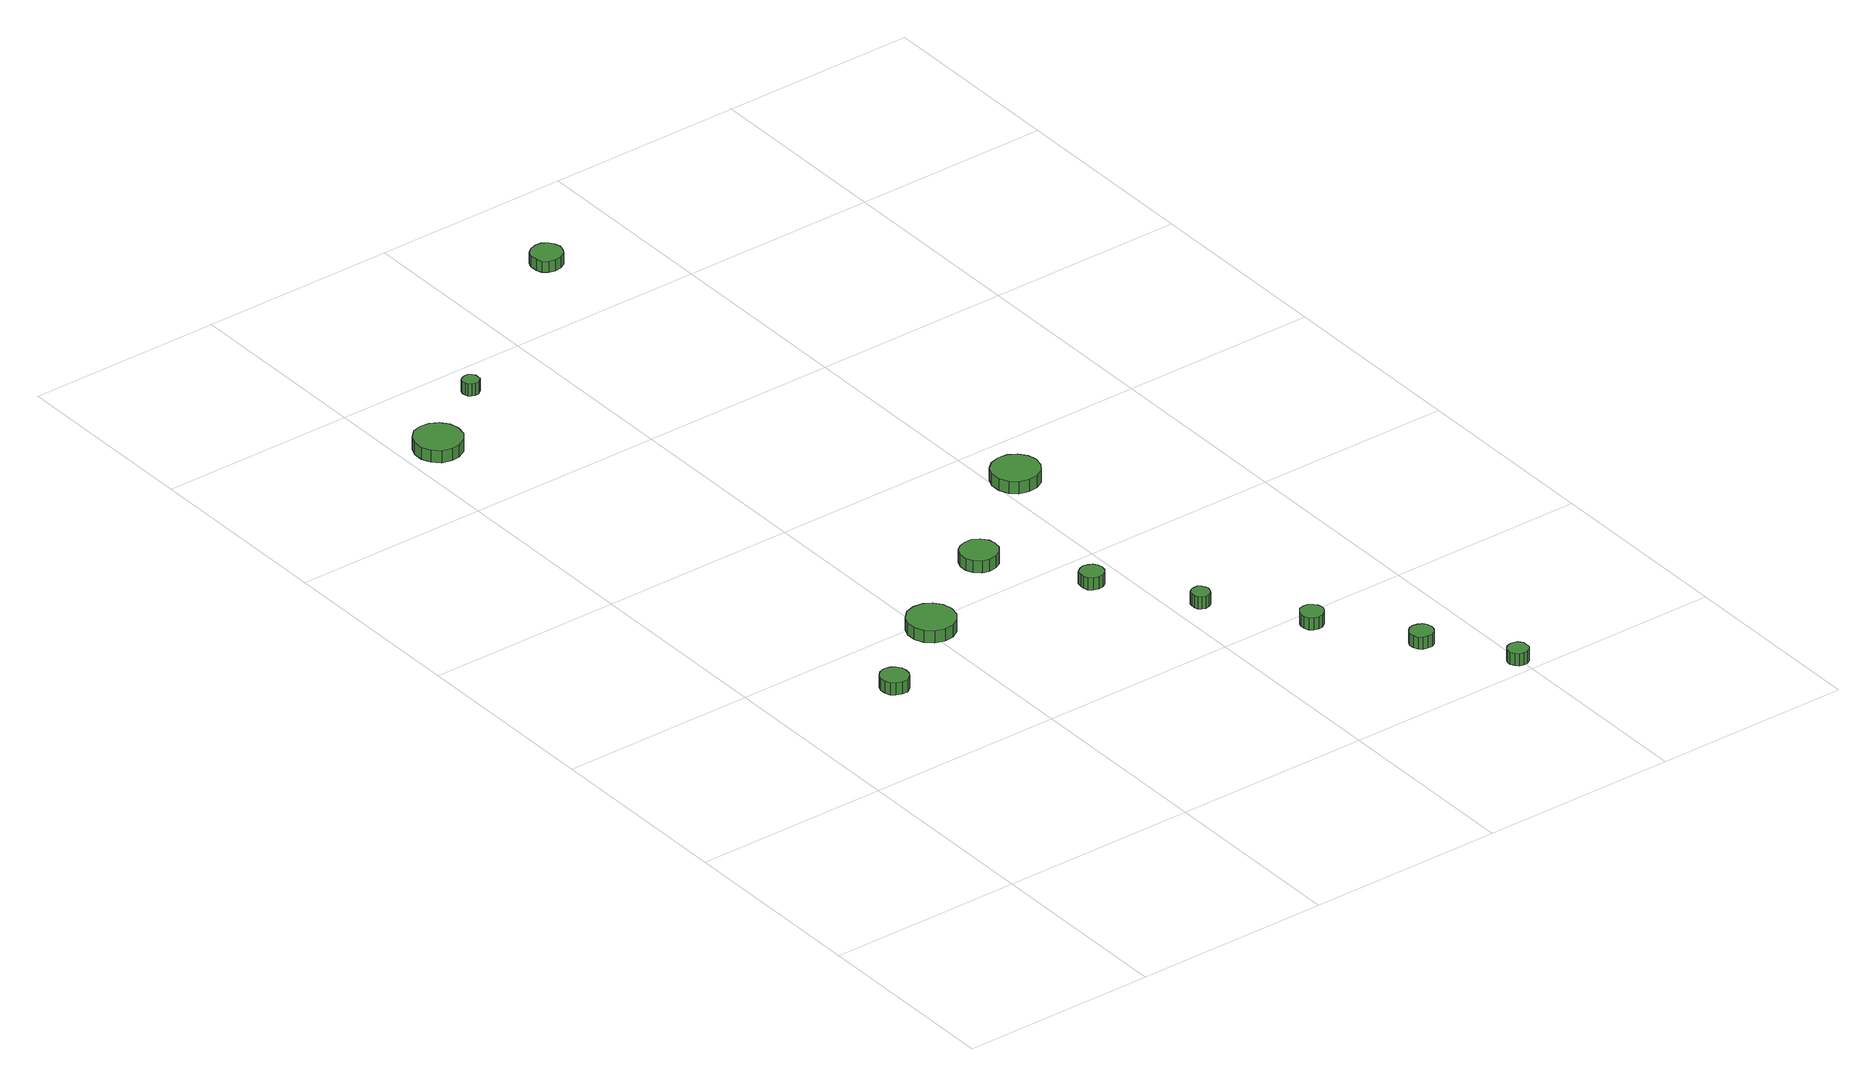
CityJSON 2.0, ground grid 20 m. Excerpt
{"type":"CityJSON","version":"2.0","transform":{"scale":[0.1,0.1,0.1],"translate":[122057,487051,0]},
"CityObjects":{
"tree1":{"type":"SolitaryVegetationObject","attributes":{"function":"something"},"geometry":[{"type":"MultiSurface","lod":"1","boundaries":[[[0,1,2,3,4,5,6,7,8,9,10,11,12,13,14]],[[15,16,17,18,19,20,21,22,23,24,25,26,27,28,29]],[[0,29,28,1]],[[1,28,27,2]],[[2,27,26,3]],[[3,26,25,4]],[[4,25,24,5]],[[5,24,23,6]],[[6,23,22,7]],[[7,22,21,8]],[[8,21,20,9]],[[9,20,19,10]],[[10,19,18,11]],[[11,18,17,12]],[[12,17,16,13]],[[13,16,15,14]],[[14,15,29,0]]]}]},
"tree2":{"type":"SolitaryVegetationObject","attributes":{"function":"something"},"geometry":[{"type":"MultiSurface","lod":"1","boundaries":[[[30,31,32,33,34,35,36,37,38,39,40,41,42,43,44]],[[45,46,47,48,49,50,51,52,53,54,55,56,57,58,59]],[[30,59,58,31]],[[31,58,57,32]],[[32,57,56,33]],[[33,56,55,34]],[[34,55,54,35]],[[35,54,53,36]],[[36,53,52,37]],[[37,52,51,38]],[[38,51,50,39]],[[39,50,49,40]],[[40,49,48,41]],[[41,48,47,42]],[[42,47,46,43]],[[43,46,45,44]],[[44,45,59,30]]]}]},
"tree3":{"type":"SolitaryVegetationObject","attributes":{"function":"something"},"geometry":[{"type":"MultiSurface","lod":"1","boundaries":[[[60,61,62,63,64,65,66,67,68,69,70,71,72,73,74]],[[75,76,77,78,79,80,81,82,83,84,85,86,87,88,89]],[[60,89,88,61]],[[61,88,87,62]],[[62,87,86,63]],[[63,86,85,64]],[[64,85,84,65]],[[65,84,83,66]],[[66,83,82,67]],[[67,82,81,68]],[[68,81,80,69]],[[69,80,79,70]],[[70,79,78,71]],[[71,78,77,72]],[[72,77,76,73]],[[73,76,75,74]],[[74,75,89,60]]]}]},
"tree4":{"type":"SolitaryVegetationObject","attributes":{"function":"something"},"geometry":[{"type":"MultiSurface","lod":"1","boundaries":[[[90,91,92,93,94,95,96,97,98,99,100,101,102,103,104]],[[105,106,107,108,109,110,111,112,113,114,115,116,117,118,119]],[[90,119,118,91]],[[91,118,117,92]],[[92,117,116,93]],[[93,116,115,94]],[[94,115,114,95]],[[95,114,113,96]],[[96,113,112,97]],[[97,112,111,98]],[[98,111,110,99]],[[99,110,109,100]],[[100,109,108,101]],[[101,108,107,102]],[[102,107,106,103]],[[103,106,105,104]],[[104,105,119,90]]]}]},
"tree5":{"type":"SolitaryVegetationObject","attributes":{"function":"something"},"geometry":[{"type":"MultiSurface","lod":"1","boundaries":[[[120,121,122,123,124,125,126,127,128,129,130,131,132,133,134]],[[135,136,137,138,139,140,141,142,143,144,145,146,147,148,149]],[[120,149,148,121]],[[121,148,147,122]],[[122,147,146,123]],[[123,146,145,124]],[[124,145,144,125]],[[125,144,143,126]],[[126,143,142,127]],[[127,142,141,128]],[[128,141,140,129]],[[129,140,139,130]],[[130,139,138,131]],[[131,138,137,132]],[[132,137,136,133]],[[133,136,135,134]],[[134,135,149,120]]]}]},
"tree6":{"type":"SolitaryVegetationObject","attributes":{"function":"something"},"geometry":[{"type":"MultiSurface","lod":"1","boundaries":[[[150,151,152,153,154,155,156,157,158,159,160,161,162,163,164]],[[165,166,167,168,169,170,171,172,173,174,175,176,177,178,179]],[[150,179,178,151]],[[151,178,177,152]],[[152,177,176,153]],[[153,176,175,154]],[[154,175,174,155]],[[155,174,173,156]],[[156,173,172,157]],[[157,172,171,158]],[[158,171,170,159]],[[159,170,169,160]],[[160,169,168,161]],[[161,168,167,162]],[[162,167,166,163]],[[163,166,165,164]],[[164,165,179,150]]]}]},
"tree7":{"type":"SolitaryVegetationObject","attributes":{"function":"something"},"geometry":[{"type":"MultiSurface","lod":"1","boundaries":[[[180,181,182,183,184,185,186,187,188,189,190,191,192,193,194]],[[195,196,197,198,199,200,201,202,203,204,205,206,207,208,209]],[[180,209,208,181]],[[181,208,207,182]],[[182,207,206,183]],[[183,206,205,184]],[[184,205,204,185]],[[185,204,203,186]],[[186,203,202,187]],[[187,202,201,188]],[[188,201,200,189]],[[189,200,199,190]],[[190,199,198,191]],[[191,198,197,192]],[[192,197,196,193]],[[193,196,195,194]],[[194,195,209,180]]]}]},
"tree8":{"type":"SolitaryVegetationObject","attributes":{"function":"something"},"geometry":[{"type":"MultiSurface","lod":"1","boundaries":[[[210,211,212,213,214,215,216,217,218,219,220,221,222,223,224]],[[225,226,227,228,229,230,231,232,233,234,235,236,237,238,239]],[[210,239,238,211]],[[211,238,237,212]],[[212,237,236,213]],[[213,236,235,214]],[[214,235,234,215]],[[215,234,233,216]],[[216,233,232,217]],[[217,232,231,218]],[[218,231,230,219]],[[219,230,229,220]],[[220,229,228,221]],[[221,228,227,222]],[[222,227,226,223]],[[223,226,225,224]],[[224,225,239,210]]]}]},
"tree9":{"type":"SolitaryVegetationObject","attributes":{"function":"something"},"geometry":[{"type":"MultiSurface","lod":"1","boundaries":[[[240,241,242,243,244,245,246,247,248,249,250,251,252,253,254]],[[255,256,257,258,259,260,261,262,263,264,265,266,267,268,269]],[[240,269,268,241]],[[241,268,267,242]],[[242,267,266,243]],[[243,266,265,244]],[[244,265,264,245]],[[245,264,263,246]],[[246,263,262,247]],[[247,262,261,248]],[[248,261,260,249]],[[249,260,259,250]],[[250,259,258,251]],[[251,258,257,252]],[[252,257,256,253]],[[253,256,255,254]],[[254,255,269,240]]]}]},
"tree10":{"type":"SolitaryVegetationObject","attributes":{"function":"something"},"geometry":[{"type":"MultiSurface","lod":"1","boundaries":[[[270,271,272,273,274,275,276,277,278,279,280,281,282,283,284]],[[285,286,287,288,289,290,291,292,293,294,295,296,297,298,299]],[[270,299,298,271]],[[271,298,297,272]],[[272,297,296,273]],[[273,296,295,274]],[[274,295,294,275]],[[275,294,293,276]],[[276,293,292,277]],[[277,292,291,278]],[[278,291,290,279]],[[279,290,289,280]],[[280,289,288,281]],[[281,288,287,282]],[[282,287,286,283]],[[283,286,285,284]],[[284,285,299,270]]]}]},
"tree11":{"type":"SolitaryVegetationObject","attributes":{"function":"something"},"geometry":[{"type":"MultiSurface","lod":"1","boundaries":[[[300,301,302,303,304,305,306,307,308,309,310,311,312,313,314]],[[315,316,317,318,319,320,321,322,323,324,325,326,327,328,329]],[[300,329,328,301]],[[301,328,327,302]],[[302,327,326,303]],[[303,326,325,304]],[[304,325,324,305]],[[305,324,323,306]],[[306,323,322,307]],[[307,322,321,308]],[[308,321,320,309]],[[309,320,319,310]],[[310,319,318,311]],[[311,318,317,312]],[[312,317,316,313]],[[313,316,315,314]],[[314,315,329,300]]]}]},
"tree12":{"type":"SolitaryVegetationObject","attributes":{"function":"something"},"geometry":[{"type":"MultiSurface","lod":"1","boundaries":[[[330,331,332,333,334,335,336,337,338,339,340,341,342,343,344]],[[345,346,347,348,349,350,351,352,353,354,355,356,357,358,359]],[[330,359,358,331]],[[331,358,357,332]],[[332,357,356,333]],[[333,356,355,334]],[[334,355,354,335]],[[335,354,353,336]],[[336,353,352,337]],[[337,352,351,338]],[[338,351,350,339]],[[339,350,349,340]],[[340,349,348,341]],[[341,348,347,342]],[[342,347,346,343]],[[343,346,345,344]],[[344,345,359,330]]]}]}
},
"vertices":[
[133,331,15],[132,336,15],[129,341,15],[124,344,15],[118,345,15],[112,343,15],[108,339,15],[106,334,15],[106,328,15],[108,322,15],[112,319,15],[118,317,15],[124,317,15],[129,320,15],[132,325,15],[132,325,2],[129,320,2],[124,317,2],[118,317,2],[112,319,2],[108,322,2],[106,328,2],[106,334,2],[108,339,2],[112,343,2],[118,345,2],[124,344,2],[129,341,2],[132,336,2],[133,331,2],
[55,900,20],[53,910,20],[47,918,20],[38,923,20],[29,924,20],[19,921,20],[12,914,20],[8,905,20],[8,895,20],[12,886,20],[19,879,20],[29,876,20],[38,877,20],[47,882,20],[53,890,20],[53,890,7],[47,882,7],[38,877,7],[29,876,7],[19,879,7],[12,886,7],[8,895,7],[8,905,7],[12,914,7],[19,921,7],[29,924,7],[38,923,7],[47,918,7],[53,910,7],[55,900,7],
[229,387,16],[227,397,16],[221,405,16],[213,410,16],[203,411,16],[193,408,16],[186,401,16],[182,392,16],[182,382,16],[186,373,16],[193,366,16],[203,363,16],[213,364,16],[221,369,16],[227,377,16],[227,377,3],[221,369,3],[213,364,3],[203,363,3],[193,366,3],[186,373,3],[182,382,3],[182,392,3],[186,401,3],[193,408,3],[203,411,3],[213,410,3],[221,405,3],[227,397,3],[229,387,3],
[126,964,16],[126,967,16],[124,970,16],[121,972,16],[117,972,16],[114,971,16],[111,969,16],[110,966,16],[110,962,16],[111,959,16],[114,957,16],[117,956,16],[121,956,16],[124,958,16],[126,960,16],[126,960,3],[124,958,3],[121,956,3],[117,956,3],[114,957,3],[111,959,3],[110,962,3],[110,966,3],[111,969,3],[114,971,3],[117,972,3],[121,972,3],[124,970,3],[126,967,3],[126,964,3],
[328,451,16],[327,458,16],[322,465,16],[315,469,16],[307,469,16],[300,467,16],[294,462,16],[291,455,16],[291,447,16],[294,440,16],[300,434,16],[307,432,16],[315,433,16],[322,437,16],[327,443,16],[327,443,3],[322,437,3],[315,433,3],[307,432,3],[300,434,3],[294,440,3],[291,447,3],[291,455,3],[294,462,3],[300,467,3],[307,469,3],[315,469,3],[322,465,3],[327,458,3],[328,451,3],
[380,358,17],[379,363,17],[376,367,17],[372,369,17],[367,370,17],[362,368,17],[358,365,17],[357,360,17],[357,356,17],[358,351,17],[362,348,17],[367,346,17],[372,347,17],[376,349,17],[379,353,17],[379,353,4],[376,349,4],[372,347,4],[367,346,4],[362,348,4],[358,351,4],[357,356,4],[357,360,4],[358,365,4],[362,368,4],[367,370,4],[372,369,4],[376,367,4],[379,363,4],[380,358,4],
[435,270,17],[434,273,17],[432,277,17],[429,279,17],[425,279,17],[421,278,17],[418,275,17],[417,272,17],[417,268,17],[418,264,17],[421,262,17],[425,260,17],[429,261,17],[432,263,17],[434,266,17],[434,266,4],[432,263,4],[429,261,4],[425,260,4],[421,262,4],[418,264,4],[417,268,4],[417,272,4],[418,275,4],[421,278,4],[425,279,4],[429,279,4],[432,277,4],[434,273,4],[435,270,4],
[498,181,17],[497,186,17],[494,190,17],[490,193,17],[485,193,17],[480,192,17],[477,188,17],[475,184,17],[475,179,17],[477,174,17],[480,171,17],[485,170,17],[490,170,17],[494,173,17],[497,177,17],[497,177,4],[494,173,4],[490,170,4],[485,170,4],[480,171,4],[477,174,4],[475,179,4],[475,184,4],[477,188,4],[480,192,4],[485,193,4],[490,193,4],[494,190,4],[497,186,4],[498,181,4],
[557,94,17],[556,99,17],[553,103,17],[549,105,17],[544,106,17],[539,104,17],[536,101,17],[534,97,17],[534,92,17],[536,87,17],[539,84,17],[544,83,17],[549,83,17],[553,85,17],[556,89,17],[556,89,4],[553,85,4],[549,83,4],[544,83,4],[539,84,4],[536,87,4],[534,92,4],[534,97,4],[536,101,4],[539,104,4],[544,106,4],[549,105,4],[553,103,4],[556,99,4],[557,94,4],
[440,535,21],[438,544,21],[432,552,21],[424,557,21],[414,558,21],[404,555,21],[397,549,21],[393,540,21],[393,530,21],[397,520,21],[404,514,21],[414,511,21],[424,512,21],[432,517,21],[438,525,21],[438,525,8],[432,517,8],[424,512,8],[414,511,8],[404,514,8],[397,520,8],[393,530,8],[393,540,8],[397,549,8],[404,555,8],[414,558,8],[424,557,8],[432,552,8],[438,544,8],[440,535,8],
[607,17,17],[607,21,17],[604,25,17],[600,27,17],[596,27,17],[592,26,17],[589,23,17],[587,19,17],[587,15,17],[589,11,17],[592,8,17],[596,7,17],[600,7,17],[604,9,17],[607,13,17],[607,13,4],[604,9,4],[600,7,4],[596,7,4],[592,8,4],[589,11,4],[587,15,4],[587,19,4],[589,23,4],[592,26,4],[596,27,4],[600,27,4],[604,25,4],[607,21,4],[607,17,4],
[320,1092,17],[318,1098,17],[315,1103,17],[309,1107,17],[302,1107,17],[296,1105,17],[291,1101,17],[289,1095,17],[289,1088,17],[291,1082,17],[296,1078,17],[302,1076,17],[309,1077,17],[315,1080,17],[318,1085,17],[318,1085,5],[315,1080,5],[309,1077,5],[302,1076,5],[296,1078,5],[291,1082,5],[289,1088,5],[289,1095,5],[291,1101,5],[296,1105,5],[302,1107,5],[309,1107,5],[315,1103,5],[318,1098,5],[320,1092,5]
]}
